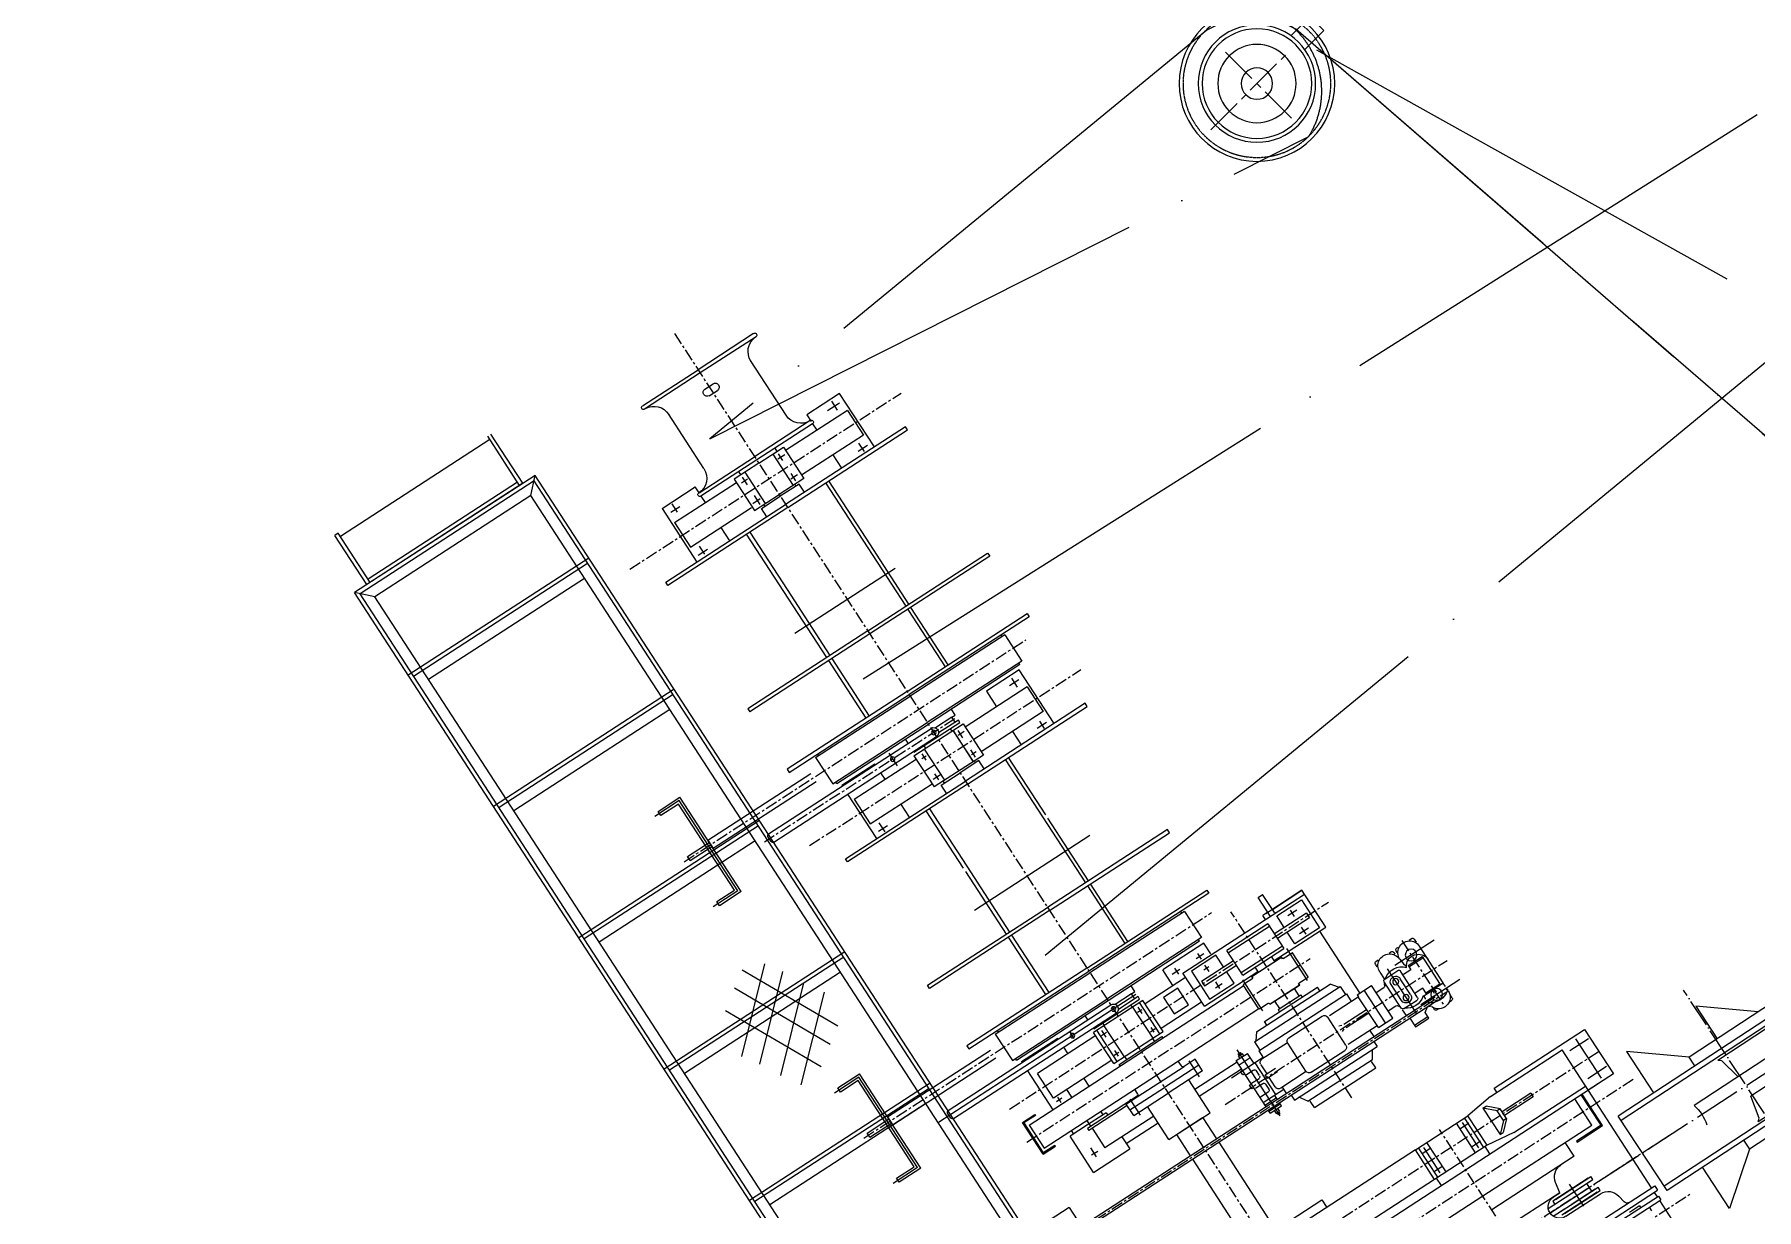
# Model space of a CAD drawing. Header units: millimetres. Extents: x -1838618 to -1600818, y -1770412 to -1553248.
# Drawn here: x -1626351 to -1617556, y -1715545 to -1709541 of the extents above; entities that cross this region are included whole.
import ezdxf

# ---------------------------------------------------------------- set-up
doc = ezdxf.new("R2010")
doc.units = ezdxf.units.MM
doc.header["$LTSCALE"] = 100
for name, pattern in [('ACAD_ISO02W100', [15, 12, -3]), ('ACAD_ISO04W100', [30, 24, -3, 0, -3]), ('CENTER', [2, 1.25, -0.25, 0.25, -0.25]), ('CENTER2', [28.575, 19.05, -3.175, 3.175, -3.175]), ('DASHED2', [0.375, 0.25, -0.125]), ('HIDDEN', [9.525, 6.35, -3.175])]:
    doc.linetypes.add(name, pattern=pattern)
doc.layers.add('HULL', color=7, linetype='Continuous')
doc.layers.add('MOORING', color=7, linetype='Continuous')

# ---------------------------------------------------------------- blocks, each defined once
blk = doc.blocks.new('F1')
at = {"layer": 'HULL', "color": 4, "linetype": 'CENTER2', "ltscale": 0.1}
for p, q in [((0, -249.9), (0, 249.9)), ((334.1, 0.1), (-232.2, 0.1))]:
    blk.add_line(p, q, dxfattribs=at)
at = {"layer": 'HULL', "color": 7}
for p, q in [((-295.8, 50.1), (-433.7, 50.1)), ((-433.7, -49.9), (-433.7, 50.1)), ((-295.8, -49.9), (-433.7, -49.9))]:
    blk.add_line(p, q, dxfattribs=at)
for centre, radius in [((0, 0.1), 397.5), ((0, 0.1), 300), ((-0.3, 0.1), 280), ((-0.3, 0.1), 200), ((0, 0.1), 80)]:
    blk.add_circle(centre, radius, dxfattribs=at)
at = {"layer": 'HULL', "color": 7, "linetype": 'DASHED2', "ltscale": 0.02}
blk.add_circle((0, 0.1), 377.5, dxfattribs=at)
blk = doc.blocks.new('hawse pipe')
at = {"layer": 'MOORING', "color": 21, "linetype": 'ACAD_ISO04W100', "ltscale": 0.1}
blk.add_line((-3208.3, -2840.9), (3129.2, -6957.3), dxfattribs=at)
at = {"layer": 'MOORING', "color": 21}
for p, q in [((-1786.8, -3191.4), (-1925, -3402.2)), ((-1684.9, -3495), (-1786.8, -3191.4)), ((-1103.3, -3973.1), (-2120.4, -3306.3)), ((-1059.5, -3969.6), (-2105.6, -3283.7)), ((-1433.1, -3423.4), (-1541.6, -3588.9)), ((-1331.2, -3726.9), (-1433.1, -3423.4)), ((-1714.5, -3540.1), (-1684.9, -3495)), ((-971.8, -3962.5), (-1684.9, -3495)), ((-1308.7, -4349.7), (-2354.8, -3663.8)), ((-1322.9, -4308.1), (-2340, -3641.3)), ((-1634.5, -3654), (-1677.7, -3765.2)), ((-1640.5, -3635.3), (-1261.4, -3883.8)), ((-1640.5, -3635.3), (-1634.5, -3654)), ((-1502.5, -4023.4), (-1967.7, -3718.4)), ((-1212.5, -4070.2), (-1677.7, -3765.2)), ((-996.5, -3709.6), (-1105.1, -3875.1)), ((-2312.3, -3993), (-2174.2, -3782.3)), ((-1827.4, -3948.2), (-1742.6, -3864.3)), ((-1963.7, -3920.2), (-1993.3, -3965.4)), ((-1846.9, -3950.2), (-1827.4, -3948.2)), ((-1846.9, -3950.2), (-1467.9, -4198.7)), ((-1122.8, -3974.7), (-1261.4, -3883.8)), ((-224.5, -3945.3), (631.5, -4505)), ((-201.2, -3906.8), (657.5, -4468.2)), ((-1993.3, -3965.4), (-2312.3, -3993)), ((-1280.2, -4432.9), (-1993.3, -3965.4)), ((-1277.4, -4169.3), (-1516.8, -4012.3)), ((-946.1, -3960.4), (-1258.8, -3985.7)), ((-1014.4, -4187.3), (-1250.2, -4032.7)), ((-960.8, -4084.3), (-899.6, -3990.9)), ((-899.6, -3990.9), (-946.1, -3960.4)), ((-661, -4166.3), (-908.3, -4004.2)), ((-714.4, -4020.7), (-855, -4235.1)), ((-546.1, -4130.2), (-471.6, -4013.1)), ((-322.1, -4108.2), (-471.6, -4013.1)), ((-1958.6, -4224.9), (-1850, -4059.3)), ((-1621.1, -4098.2), (-1467.9, -4198.7)), ((-1204.7, -4062.5), (-1212.5, -4070.2)), ((-644.4, -4058.9), (-1053.9, -4683.4)), ((-784.2, -4200.1), (-960.8, -4084.3)), ((-705.4, -4234), (-952.7, -4071.9)), ((-690.6, -4211.5), (-937.9, -4049.3)), ((-546.1, -4130.2), (-441.2, -4199.5)), ((-307.1, -4085.1), (-344.7, -4142.8)), ((274.6, -4466.2), (-307.1, -4085.1)), ((-1639.6, -4197.3), (-1958.6, -4224.9)), ((-1271.9, -4457.3), (-1373.4, -4160.5)), ((-1091.1, -4304.2), (-1326.9, -4149.6)), ((-1281.4, -4179.5), (-1277.4, -4169.3)), ((-766, -4194.3), (-985.6, -4529.2)), ((-877.8, -4183.2), (-959.1, -4307.2)), ((-804.7, -4231.2), (-877.8, -4183.2)), ((-784.2, -4200.1), (-804.7, -4231.2)), ((-661, -4166.3), (-705.4, -4234)), ((-344.7, -4142.8), (237.5, -4523.2)), ((-1040.4, -4431.1), (-959.1, -4307.2)), ((-720.1, -4224.4), (-939.7, -4559.4)), ((-1164.2, -4394.5), (-1225.4, -4487.8)), ((-987.6, -4510.2), (-1164.2, -4394.5)), ((-1225.4, -4487.8), (-1271.9, -4457.3)), ((-969.4, -4636.7), (-1216.7, -4474.6)), ((-939.8, -4591.5), (-1187.1, -4429.4)), ((-925, -4569), (-1172.3, -4406.8)), ((-983.7, -4431.4), (-1111.8, -4626.9)), ((-967.2, -4479.1), (-1040.4, -4431.1)), ((-987.6, -4510.2), (-967.2, -4479.1)), ((-462.5, -4401), (-528.7, -4481.8)), ((237.5, -4523.2), (274.6, -4466.2)), ((-969.4, -4636.7), (-925, -4569)), ((398.7, -4583.3), (257.9, -4491.9)), ((643.5, -4562.1), (286.1, -5112.3)), ((-667.9, -4717), (-620.9, -4623.7)), ((398.7, -4583.3), (-158.9, -5425.3)), ((681.3, -4586.6), (323.9, -5136.8)), ((-949.3, -4750.5), (-1026.1, -4866.1)), ((-949.3, -4750.5), (-843.4, -4818.2)), ((-878.6, -4964.1), (-1026.1, -4866.1)), ((-893.5, -4987.2), (-856.1, -4929.5)), ((-309.1, -5364.2), (-893.5, -4987.2)), ((-856.1, -4929.5), (-272, -5307.1)), ((-1013.4, -5157.2), (-151.3, -5713.5)), ((-987.6, -5120.2), (-128.3, -5674.8)), ((-71.3, -5662.5), (286.1, -5112.3)), ((-33.5, -5687.1), (323.9, -5136.8)), ((-272, -5307.1), (-309.1, -5364.2)), ((-158.9, -5425.3), (-292.4, -5338.5))]:
    blk.add_line(p, q, dxfattribs=at)
at = {"layer": 'MOORING', "color": 21, "linetype": 'Continuous', "ltscale": 37.9909}
blk.add_line((-2105.6, -3283.7), (-2354.8, -3663.8), dxfattribs=at)
at = {"layer": 'MOORING', "color": 21, "linetype": 'ACAD_ISO04W100', "ltscale": 0.06}
for p, q in [((-1410.7, -3376.2), (-2021.3, -4307.4)), ((-265.5, -3891.7), (697.1, -4521)), ((-1522.1, -4511.1), (-1413.5, -4345.6)), ((694.8, -4524.4), (305, -5124.6)), ((-1053.3, -5104.6), (-87, -5728.2)), ((-84.8, -5724.7), (305, -5124.6))]:
    blk.add_line(p, q, dxfattribs=at)
at = {"layer": 'MOORING', "color": 21, "ltscale": 0.1}
blk.add_line((-1329.3, -4289.6), (-1467.9, -4198.7), dxfattribs=at)
at = {"layer": 'MOORING', "color": 21, "linetype": 'HIDDEN'}
for p, q in [((-218.6, -4382), (1706, -5632.1)), ((-600, -4939.2), (1303.2, -6175.4))]:
    blk.add_line(p, q, dxfattribs=at)
at = {"layer": 'MOORING', "color": 21, "linetype": 'ACAD_ISO04W100'}
blk.add_line((-170.8, -4413.1), (-538.5, -4979.1), dxfattribs=at)
at = {"layer": 'MOORING', "color": 21}
for centre, radius, start, end in [((-2112.1, -3553), 219.6, 311.10983, 342.39017), ((-265.5, -3891.7), 67.5, 148.28691, 325.24492), ((-267.7, -3895.2), 67.5, 328.52521, 145.48321), ((-1383.3, -4032.6), 133, 359.98838, 20.65471), ((-1068.1, -4235.7), 219.6, 131.10983, 162.39017), ((-1380, -4027.6), 133, 272.84529, 293.51162), ((-1052.8, -4245.7), 69.9, 236.75, 56.75), ((-556.7, -4289.2), 146.2, 310.14086, 37.83315), ((-543.1, -4561), 80.5, 319.15387, 79.69035), ((697.1, -4521), 67.5, 148.28691, 325.24492), ((694.8, -4524.4), 67.5, 328.52521, 145.48321), ((-554.4, -4578.4), 80.5, 214.25934, 334.79582), ((-808.3, -4676.2), 146.2, 256.11653, 343.80882), ((-1051, -5101.1), 67.5, 148.50693, 325.46494), ((-1053.3, -5104.6), 67.5, 328.74523, 145.70323), ((-83.3, -5722.4), 67.5, 148.50693, 325.46494), ((-85.6, -5725.9), 67.5, 328.74523, 145.70323)]:
    blk.add_arc(centre, radius, start, end, dxfattribs=at)
at = {"layer": 'MOORING', "color": 21, "linetype": 'Continuous', "ltscale": 37.9909}
blk.add_ellipse((-355.4, -4696.1), major_axis=(449.6, -288.7), ratio=0.636348, dxfattribs=at)
at = {"layer": 'MOORING', "color": 21, "linetype": 'ACAD_ISO02W100'}
blk.add_ellipse((1557.2, -5937.2), major_axis=(-381.8, 248), ratio=0.741402, dxfattribs=at)
blk = doc.blocks.new('winch1')
at = {"layer": 'MOORING', "color": 201, "linetype": 'CENTER', "ltscale": 0.5}
for p, q in [((0, 1268.1), (0, -967.1)), ((340, 1268.1), (340, -967.1)), ((-309.1, -1595), (-309.1, 1205)), ((555, 1200), (555, -1367.5)), ((1368.3, -549), (1368.3, 803.8)), ((1234.8, -1725.1), (1234.8, 714.9)), ((1579.2, 663.8), (1174.8, 663.8)), ((1948.3, -1485.1), (1948.3, 456.4)), ((-663.6, 300), (665.2, 300)), ((1758, -1503.1), (1758, 221.7)), ((1044.8, 12.3), (2177.7, 12.3)), ((3633.3, -1608.1), (3633.3, 43.7)), ((5318.3, -1608.1), (5318.3, 43.7)), ((2229, -2190.8), (2229, -72.7)), ((3914, -2190.8), (3914, -110.1)), ((3773.3, -632.8), (3773.3, -1791.6)), ((6203.8, -761.3), (-722.4, -761.3))]:
    blk.add_line(p, q, dxfattribs=at)
at = {"layer": 'MOORING', "color": 201}
for p, q in [((690, 1200), (420, 1200)), ((420, 1200), (420, 1046)), ((470, 1190.1), (470, 1076.6)), ((640, 1190.1), (640, 1076.6)), ((690, 650), (690, 1200)), ((-175, 1065), (-202.5, 1065)), ((-202.5, -486.3), (-202.5, 1065)), ((-175, -465), (-175, 1065)), ((420, 300), (420, 1108)), ((674.4, 1135), (435.6, 1135)), ((-366.1, 1046), (-252.1, 1046)), ((-252.1, 981.9), (-274.1, 981.9)), ((-230.1, 1052), (-252.1, 1052)), ((-252.1, 561.9), (-252.1, 1052)), ((-230.1, 841.9), (-230.1, 1052)), ((-230.1, 1046), (-202.5, 1046)), ((-175, 1046), (665, 1046)), ((228, 1009.6), (420, 1009.6)), ((228, 853.6), (228, 1009.6)), ((234, 1003.6), (420, 1003.6)), ((234, 1003.6), (234, 853.6)), ((445, 610), (445, 1046)), ((665, 610), (665, 1046)), ((-219.6, 944.4), (-230.1, 944.4)), ((-219.6, 944.4), (-219.6, 881.9)), ((-158.5, 889.6), (-119.3, 882.7)), ((260, 965.3), (420, 965.3)), ((260, 300), (260, 965.3)), ((-59, 600), (-59, 810.8)), ((-42.5, 818.1), (-23.5, 818.1)), ((-42.5, 818.1), (-23.5, 818.1)), ((-42.5, 602.1), (-42.5, 818.1)), ((-42.5, 602.1), (-42.5, 818.1)), ((-42.5, 800.5), (-42.5, 584.9)), ((-23.5, 649.6), (-23.5, 818.1)), ((-23.5, 800.5), (-23.5, 653.9)), ((23.5, 818.1), (42.5, 818.1)), ((23.5, 818.1), (42.5, 818.1)), ((23.5, 649.6), (23.5, 818.1)), ((23.5, 800.5), (23.5, 653.9)), ((42.5, 602.1), (42.5, 818.1)), ((42.5, 800.5), (42.5, 584.9)), ((175, 802.8), (260, 802.8)), ((175, 802.8), (175, 300)), ((234, 853.6), (228, 853.6)), ((1251.7, 803.8), (1251.7, 567.2)), ((1491.7, 803.8), (1491.7, 565.2)), ((-23.5, 780), (23.5, 780)), ((566, 791.6), (544, 791.6)), ((544, 791.6), (544, 617.9)), ((566, 791.6), (566, 617.9)), ((1184.6, 698.9), (1184.6, 710.7)), ((1194.6, 720.7), (1212.6, 720.7)), ((1251.7, 720.4), (1237.3, 720.4)), ((1237.7, 723.8), (1251.7, 723.8)), ((1261.7, 723), (1282, 723)), ((1282, 723), (1282, 669.8)), ((1282, 706.4), (1288.6, 706.4)), ((1282.9, 723.8), (1505.9, 723.8)), ((1288.6, 621.3), (1288.6, 706.4)), ((1454.9, 706.4), (1291.2, 706.4)), ((1446.6, 621.3), (1446.6, 706.4)), ((1454.9, 621.3), (1454.9, 706.4)), ((1551.3, 720.7), (1532.3, 720.7)), ((1561.3, 696.8), (1561.3, 710.7)), ((69.3, 703.5), (-65.1, 703.5)), ((-23.5, 545.9), (-23.5, 649.6)), ((23.6, 545.9), (23.5, 649.6)), ((59, 639.5), (114.7, 649.3)), ((59, 639.5), (114.7, 649.3)), ((59, 600), (59, 639.5)), ((59, 639.5), (59, 300)), ((525, 617.9), (475, 565)), ((525, 617.9), (525, 599.5)), ((526, 617.9), (585, 617.9)), ((585, 617.9), (635, 565)), ((585, 617.9), (585, 599.5)), ((665, 650), (690, 650)), ((1184.6, 621), (1184.6, 629.5)), ((1224.8, 650.6), (1225.4, 650.6)), ((1224.8, -1610.6), (1224.8, 650.5)), ((1244.8, -1610.8), (1244.8, 650.5)), ((1261.7, 669.8), (1288.6, 669.8)), ((1261.7, 657.8), (1288.6, 657.8)), ((1282, 604.7), (1282, 657.8)), ((1282, 621.3), (1317.1, 621.3)), ((1317.1, 621.3), (1317.1, 574.5)), ((1429.9, 621.3), (1429.9, 576.6)), ((1454.9, 621.3), (1429.9, 621.3)), ((1561.3, 621), (1561.3, 631.6)), ((-23.5, 613.4), (-23.5, 584.9)), ((23.5, 613.4), (23.5, 584.9)), ((42.5, 584.9), (23.5, 584.9)), ((445, 610), (465, 460)), ((525, 599.5), (475, 545)), ((475, 545), (475, 565)), ((635, 545), (475, 545)), ((525, 599.5), (585, 599.5)), ((585, 599.5), (635, 545)), ((635, 545), (635, 565)), ((665, 610), (645, 460)), ((1171.7, 564.9), (1206.6, 564.9)), ((1171.7, 482.7), (1171.7, 564.9)), ((1181.7, 482.7), (1181.7, 564.9)), ((1201.2, 610.9), (1194.6, 610.9)), ((1206.6, 564.9), (1224.8, 590.1)), ((1215.6, 608.1), (1223.4, 588.1)), ((1251.7, 607.2), (1237.3, 607.2)), ((1261.7, 604.7), (1282, 604.7)), ((1282, 604.7), (1281.5, 599.1)), ((1281.7, 483.9), (1281.7, 563.8)), ((1291.7, 573.8), (1451.7, 573.8)), ((1323.3, 551.8), (1420.2, 551.8)), ((1475.4, 606.8), (1459.9, 611.9)), ((1461.7, 483.9), (1461.7, 563.8)), ((1505.9, 603.8), (1475.4, 606.8)), ((1551.3, 596.6), (1539.5, 596.6)), ((1541.7, 610.9), (1551.3, 610.9)), ((1561.3, 574.5), (1561.3, 586.4)), ((420, 447.5), (465, 447.5)), ((465, 460), (645, 460)), ((465, 460), (465, 140)), ((465, 440), (645, 440)), ((500, 443), (500, 392)), ((610, 443), (610, 392)), ((645, 140), (645, 460)), ((1224.8, 482.7), (1171.7, 482.7)), ((1499.2, 523.8), (1229.1, 523.8)), ((1246.3, 473.8), (1244.8, 474.9)), ((1281.7, 473.8), (1246.3, 473.8)), ((1291.7, 473.8), (1451.7, 473.8)), ((1315.7, 409.5), (1315.7, 456.6)), ((1323.3, 495.9), (1420.2, 495.9)), ((1427.7, 409.5), (1427.7, 456.6)), ((1505.9, 482.4), (1464, 482.4)), ((1535.4, 485.6), (1552.3, 485.6)), ((1562.3, 495.6), (1562.3, 509.4)), ((465, 390), (645, 390)), ((477.8, 417.5), (630.9, 417.5)), ((1243.3, 376), (1244.8, 376)), ((1271.7, 321.6), (1271.7, 409.5)), ((1271.7, 409.5), (1471.7, 409.5)), ((1271.7, 365.6), (1471.7, 365.6)), ((1471.7, 321.6), (1471.7, 409.5)), ((1848.3, 376), (2073.3, 376)), ((1848.3, 62.3), (1848.3, 376)), ((2048.3, -364), (2048.3, 376)), ((2073.3, 196.7), (2073.3, 376)), ((2073.3, 376), (2073.3, 156)), ((260, -508), (260, 300)), ((420, -508), (420, 300)), ((1244.8, 272.2), (1241.7, 272.2)), ((1244.8, 278.4), (1283.7, 278.4)), ((1271.7, 321.6), (1284.2, 321.6)), ((1283.7, 321.4), (1459.7, 321.4)), ((1283.7, 146.4), (1283.7, 321.4)), ((1361.3, 267), (1361.3, 321.4)), ((1361.3, 268), (1361.7, 268)), ((1361.7, 183.8), (1361.7, 321.4)), ((1381.7, 183.8), (1381.7, 321.4)), ((1471.7, 321.6), (1459.3, 321.6)), ((1459.7, 146.4), (1459.7, 321.4)), ((1505.1, 278.4), (1459.7, 278.4)), ((1471.7, 338.7), (1848.3, 338.7)), ((1505.1, -254.8), (1505.1, 278.4)), ((1555.1, 272.2), (1505.1, 272.2)), ((1555.1, -248.8), (1555.1, 272.2)), ((2033.3, 347.3), (1863.3, 347.3)), ((1863.3, 347.3), (1863.3, 197.3)), ((1873.3, 272.3), (1916.4, 272.3)), ((1893.3, 245.9), (1893.3, 299.6)), ((1962.3, 332.3), (1934.3, 332.3)), ((1934.3, 332.3), (1934.3, 137.3)), ((1962.3, 332.3), (1962.3, 137.3)), ((1980.7, 272.3), (2019.5, 272.3)), ((2003.3, 245.9), (2003.3, 299.6)), ((2033.3, 197.3), (2033.3, 347.3)), ((465, 210), (645, 210)), ((477.8, 182.5), (630.9, 182.5)), ((500, 157), (500, 208)), ((610, 157), (610, 208)), ((1106.3, 198.2), (1146.2, 198.2)), ((1106.3, -174.8), (1106.3, 198.2)), ((1151.7, 208.5), (1194.2, 235.7)), ((1151.7, -184.9), (1151.7, 208.5)), ((1224.8, 263.4), (1194.2, 263.4)), ((1194.2, -240.1), (1194.2, 263.4)), ((1362.3, 184.7), (1361.7, 184.7)), ((1555.1, 263.4), (1592.6, 235.7)), ((1592.6, -212.3), (1592.6, 235.7)), ((1863.3, 197.3), (1934.3, 197.3)), ((1962.3, 197.3), (2033.3, 197.3)), ((2053.3, 196.7), (2048.3, 197.3)), ((2053.3, 196.7), (2164.3, 196.7)), ((2164.3, 168.7), (2164.3, 196.7)), ((420, 152.5), (465, 152.5)), ((465, 160), (645, 160)), ((465, 140), (645, 140)), ((465, 140), (465, -606.3)), ((645, 140), (645, -606.3)), ((1266.7, -90.1), (1266.7, 113.4)), ((1286.7, 133.4), (1456.7, 133.4)), ((1361.7, 170.8), (1355.6, 156.1)), ((1381.7, 170.8), (1387.7, 156.1)), ((1476.7, -90.1), (1476.7, 113.4)), ((1592.6, 173.4), (1614.2, 173.4)), ((1614.2, -150.1), (1614.2, 173.4)), ((1670.8, 150.3), (1865.8, 150.3)), ((1673.8, 102.3), (1672.8, 101.3)), ((1672.8, 101.3), (1672.8, -76.7)), ((1673, 102.3), (1683, 102.3)), ((1673, -77.7), (1673, 102.3)), ((1677.8, 102.3), (1673.8, 102.3)), ((1682.8, 160.4), (1684.8, 162.3)), ((1682.8, 107.3), (1682.8, 160.4)), ((1684.8, 162.3), (1830.8, 162.3)), ((1830.8, 162.3), (1832.8, 160.4)), ((1832.8, 107.3), (1832.8, 160.4)), ((1832.8, 102.3), (1842.8, 102.3)), ((1837.8, 102.3), (1839.8, 102.3)), ((1837.8, 102.3), (1842.8, 102.3)), ((1842.8, -77.7), (1842.8, 102.3)), ((1842.8, -72.7), (1842.8, 99.3)), ((1873.3, -112.7), (1873.3, 137.3)), ((2024.3, 137.3), (1873.3, 137.3)), ((1888.3, 137.3), (1888.3, -112.7)), ((2008.3, 137.3), (2008.3, -112.7)), ((2024.3, 137.3), (2024.3, -112.7)), ((2048.3, 168.7), (2164.3, 168.7)), ((2048.3, 138.7), (2073.3, 138.7)), ((2073.3, 168.7), (2073.3, 138.7)), ((1614.2, 81.2), (1628.3, 81.2)), ((1628.3, -57.7), (1628.3, 81.2)), ((1628.3, 71.8), (1673, 71.8)), ((1842.8, 62.3), (1873.3, 62.3)), ((1628.3, -57.7), (1614.2, -57.7)), ((1628.3, -47.2), (1673, -47.2)), ((1654.5, -47.2), (1672.8, -47.2)), ((1662.8, -47.2), (1673, -46.7)), ((1672.8, -76.7), (1673.8, -77.7)), ((1673.8, -77.7), (1677.8, -77.7)), ((1682.8, -135.7), (1682.8, -82.7)), ((1832.9, -135.7), (1832.8, -78.7)), ((1832.8, -90.7), (1832.8, -82.7)), ((1833, -77.7), (1842.8, -77.7)), ((1839.8, -77.7), (1837.8, -77.7)), ((1837.8, -77.7), (1842.8, -77.7)), ((1842.8, -37.7), (1873.3, -37.7)), ((1842.8, -72.7), (1842.8, -74.7)), ((1847.7, -364), (1847.7, -37.7)), ((2338, -31.3), (2319, -31.3)), ((2319, -31.3), (2319, -761.3)), ((2338, -761.3), (2338, -31.3)), ((2688, -31.3), (2707, -31.3)), ((2688, -761.3), (2688, -31.3)), ((2707, -31.3), (2707, -761.3)), ((3458, -31.3), (3477, -31.3)), ((3458, -761.3), (3458, -31.3)), ((3477, -31.3), (3477, -761.3)), ((4023, -31.3), (4004, -31.3)), ((4004, -31.3), (4004, -761.3)), ((4023, -761.3), (4023, -31.3)), ((4392, -31.3), (4373, -31.3)), ((4373, -31.3), (4373, -761.3)), ((4392, -761.3), (4392, -31.3)), ((5143, -31.3), (5162, -31.3)), ((5143, -761.3), (5143, -31.3)), ((5162, -31.3), (5162, -761.3)), ((1106.3, -174.8), (1146.2, -174.8)), ((1283.7, -110.1), (1283.7, -264.9)), ((1286.7, -110.1), (1456.7, -110.1)), ((1459.7, -110.1), (1459.7, -264.9)), ((1592.6, -150.1), (1614.2, -150.1)), ((1664.8, -125.7), (1853.9, -125.7)), ((1682.8, -135.7), (1684.8, -137.7)), ((1684.8, -137.7), (1830.9, -137.7)), ((1685.3, -761.3), (1685.3, -137.7)), ((1825.3, -137.7), (1825.3, -761.3)), ((1832.9, -135.7), (1830.9, -137.7)), ((1863.3, -322.7), (1863.3, -172.7)), ((1863.3, -172.7), (1934.3, -172.7)), ((1873.3, -112.7), (2024.3, -112.7)), ((1934.3, -307.7), (1934.3, -112.7)), ((1962.3, -307.7), (1962.3, -112.7)), ((1962.3, -172.7), (2033.3, -172.7)), ((2033.3, -172.7), (2033.3, -322.7)), ((1151.7, -184.9), (1194.2, -212.2)), ((1224.8, -240.1), (1194.2, -240.1)), ((1241.7, -254.8), (1283.7, -254.8)), ((1244.6, -212.4), (1244.8, -212.4)), ((1269.5, -255.9), (1269.5, -375.8)), ((1361.7, -233.2), (1361.7, -294.8)), ((1384.4, -294.8), (1384.4, -231.6)), ((1505.1, -254.8), (1459.7, -254.8)), ((1463.3, -254.8), (1463.3, -449)), ((1555.1, -248.8), (1505.1, -248.8)), ((1592.6, -212.3), (1555.1, -240.1)), ((1880, -247.7), (1919.7, -247.7)), ((1893.3, -224.9), (1893.3, -267)), ((1982.6, -247.7), (2021.8, -247.7)), ((2003.3, -236), (2003.3, -265.2)), ((2053.3, -191.3), (2118.3, -191.3)), ((2091.8, -246.3), (2057.7, -246.3)), ((2073.3, -220), (2073.3, -268.1)), ((2118.3, -191.3), (2118.3, -441.3)), ((2139, -203.5), (2149, -203.5)), ((2139, -203.5), (2139, -761.5)), ((2309, -185.5), (2149, -185.5)), ((2149, -185.5), (2149, -761.5)), ((2309, -185.5), (2309, -761.5)), ((2319, -203.5), (2309, -203.5)), ((3477, -221.3), (3803.3, -221.3)), ((3503.3, -306.8), (3503.3, -250.3)), ((3558.3, -234.8), (3558.3, -611.3)), ((3708.3, -234.8), (3558.3, -234.8)), ((3708.3, -234.8), (3708.3, -611.3)), ((3763.3, -305.6), (3763.3, -249.7)), ((3803.3, -221.3), (3803.3, -421.3)), ((3824, -203.3), (3834, -203.3)), ((3824, -203.3), (3824, -761.3)), ((3994, -185.3), (3834, -185.3)), ((3834, -185.3), (3834, -761.3)), ((3994, -185.3), (3994, -761.3)), ((4004, -203.3), (3994, -203.3)), ((5162, -221.3), (5488.3, -221.3)), ((5188.3, -302.7), (5188.3, -246.6)), ((5393.3, -234.8), (5243.3, -234.8)), ((5243.3, -234.8), (5243.3, -611.3)), ((5393.3, -234.8), (5393.3, -611.3)), ((5448.3, -321.1), (5448.3, -247.5)), ((5488.3, -221.3), (5488.3, -421.3)), ((1166.9, -345), (1568.3, -345)), ((1185.3, -340.1), (1175.6, -340.1)), ((1175.6, -340.1), (1175.6, -343.4)), ((1175.6, -349.8), (1175.6, -346.6)), ((1185.3, -349.8), (1175.6, -349.8)), ((1206.3, -335.3), (1186.9, -335.3)), ((1186.9, -354.8), (1186.9, -335.3)), ((1206.3, -310.9), (1224.8, -310.9)), ((1206.3, -379), (1206.3, -310.9)), ((1217.7, -375.8), (1217.7, -310.9)), ((1244.8, -310.9), (1269.5, -310.9)), ((1254.9, -377.4), (1254.9, -310.9)), ((1269.5, -304.3), (1463.3, -304.3)), ((1301.7, -329.1), (1301.7, -375.8)), ((1303.7, -285), (1361.7, -285)), ((1343.6, -319), (1311.8, -319)), ((1353.6, -374.2), (1353.6, -329.1)), ((1361.7, -294.8), (1384.4, -294.8)), ((1439.7, -285), (1384.4, -285)), ((1385.9, -375.8), (1385.9, -330.9)), ((1396, -320.7), (1426.3, -320.7)), ((1436.2, -330.9), (1436.2, -377.4)), ((1463.3, -310.9), (1525.2, -310.9)), ((1499.3, -377.4), (1499.3, -310.9)), ((1525.2, -379), (1525.2, -310.9)), ((1525.2, -333.6), (1538.2, -333.6)), ((1538.2, -333.6), (1538.2, -343.4)), ((1538.2, -338.5), (1549.5, -338.5)), ((1538.2, -356.3), (1538.2, -346.6)), ((1538.2, -351.5), (1549.5, -351.5)), ((1549.5, -351.5), (1549.5, -338.5)), ((2033.3, -322.7), (1863.3, -322.7)), ((1962.3, -307.7), (1934.3, -307.7)), ((3481.4, -276.3), (3526.4, -276.3)), ((3734.8, -276.3), (3788.7, -276.3)), ((5169.3, -276.3), (5221.6, -276.3)), ((5421.6, -276.3), (5477.3, -276.3)), ((690, -400), (645, -400)), ((690, -950), (690, -400)), ((1206.3, -354.8), (1186.9, -354.8)), ((1206.3, -379), (1224.8, -379)), ((1244.8, -379), (1525.2, -379)), ((1256.3, -378.4), (1256.3, -379)), ((1278.3, -390.1), (1278.3, -390.4)), ((1361.7, -379), (1361.7, -390.4)), ((1361.7, -390.4), (1382.8, -390.4)), ((1382.8, -390.4), (1382.8, -379)), ((1445.9, -379), (1445.9, -390.4)), ((1445.9, -390.4), (1467, -390.4)), ((1467, -390.4), (1467, -379)), ((1476.3, -636.3), (1476.3, -379)), ((1516.3, -379), (1516.3, -636.3)), ((1525.2, -356.3), (1538.2, -356.3)), ((1847.7, -364), (2048.3, -364)), ((1873.3, -611.3), (1873.3, -364)), ((1898.3, -514.3), (1898.3, -428.3)), ((1898.3, -428.3), (1998.3, -428.3)), ((1998.3, -428.3), (1998.3, -514.3)), ((2023.3, -611.3), (2023.3, -364)), ((2092.8, -386.3), (2056.8, -386.3)), ((2073.3, -366.5), (2073.3, -413.4)), ((2898.3, -1081.3), (2898.3, -379)), ((3558.3, -421.3), (3477, -421.3)), ((3803.3, -421.3), (3708.3, -421.3)), ((5243.3, -421.3), (5162, -421.3)), ((5433.1, -421.3), (5393.3, -421.3)), ((5433.3, -421.3), (5433.3, -761.3)), ((5488.3, -421.3), (5447.1, -421.3)), ((5453.3, -423), (5453.3, -761.3)), ((5963.1, -421.3), (5963.1, -761.3)), ((5983.1, -423), (5983.1, -761.3)), ((1998.3, -514.3), (1898.3, -514.3)), ((2023.3, -441.3), (2118.3, -441.3)), ((2338, -511.3), (2688, -511.3)), ((2707, -511.3), (3089, -511.3)), ((3108, -511.3), (3458, -511.3)), ((4023, -511.3), (4373, -511.3)), ((4392, -511.3), (4793.6, -511.3)), ((4583.3, -470.1), (4583.3, -1081.3)), ((4793.6, -511.3), (5143, -511.3)), ((5543.3, -511.3), (5876.5, -511.3)), ((1558.3, -581.3), (1655.3, -581.3)), ((1575.3, -551.3), (1645.3, -551.3)), ((1575.3, -551.3), (1575.3, -761.3)), ((1610.3, -551.3), (1610.3, -761.3)), ((1645.3, -551.3), (1645.3, -618.8)), ((1853.3, -761.3), (1853.3, -611.3)), ((1853.3, -611.3), (2043.3, -611.3)), ((2043.3, -611.3), (2043.3, -911.3)), ((2688, -530.3), (2338, -530.3)), ((3108, -530.3), (2707, -530.3)), ((3458, -530.3), (3108, -530.3)), ((3728.3, -611.3), (3538.3, -611.3)), ((3538.3, -611.3), (3538.3, -911.3)), ((3728.3, -911.3), (3728.3, -611.3)), ((4373, -530.3), (4023, -530.3)), ((4793.6, -530.3), (4392, -530.3)), ((5143, -530.3), (4793.6, -530.3)), ((5413.3, -611.3), (5223.3, -611.3)), ((5223.3, -611.3), (5223.3, -761.3)), ((5413.3, -761.3), (5413.3, -611.3)), ((5413.3, -666.3), (5413.3, -611.3)), ((1224.8, -681.3), (650, -681.3)), ((1374, -681.3), (1244.8, -681.3)), ((1375.3, -636.3), (1575.3, -636.3)), ((1375.3, -886.3), (1375.3, -636.3)), ((1375.3, -841.3), (1375.3, -681.3)), ((1645.3, -903.8), (1645.3, -618.8)), ((1655.3, -628.8), (1685.3, -629.5)), ((1835.3, -631.3), (1825.3, -631.3)), ((1835.3, -891.3), (1835.3, -631.3)), ((1853.3, -676.3), (1835.3, -676.3)), ((1853.3, -631.3), (2043.3, -631.3)), ((2043.3, -673.8), (1853.3, -673.8)), ((1874.9, -651.3), (1904.6, -651.3)), ((1888, -666.4), (1888, -637.1)), ((1988.8, -651.3), (2027.4, -651.3)), ((2008, -666.3), (2008, -641.2)), ((2058, -676.3), (2043.3, -676.3)), ((2058, -621.3), (2072.8, -621.3)), ((2058, -901.3), (2058, -621.3)), ((2072.8, -621.3), (2072.8, -741.5)), ((2072.8, -641.3), (2103.3, -641.3)), ((2088, -625.9), (2088, -1826.8)), ((2103.3, -621.3), (2139, -621.3)), ((2103.3, -641.3), (2103.3, -621.3)), ((2103.3, -641.3), (2103.3, -741.5)), ((3477, -646.3), (3527, -646.3)), ((3527, -646.3), (3527, -761.3)), ((3527, -666.3), (3538.3, -666.3)), ((3728.3, -673.8), (3538.3, -673.8)), ((3723.3, -673.8), (3543.3, -673.8)), ((3550.4, -651.3), (3595.9, -651.3)), ((3573.3, -661.2), (3573.3, -633.3)), ((3669.3, -651.3), (3713.1, -651.3)), ((3693.3, -665), (3693.3, -627.8)), ((3743, -681.3), (3728.3, -681.3)), ((3743, -621.3), (3757.8, -621.3)), ((3743, -901.3), (3743, -621.3)), ((3757.8, -621.3), (3757.8, -741.5)), ((3757.8, -641.3), (3788.3, -641.3)), ((3788.3, -621.3), (3824, -621.3)), ((3788.3, -641.3), (3788.3, -621.3)), ((3788.3, -641.3), (3788.3, -741.5)), ((5162, -646.3), (5212, -646.3)), ((5212, -646.3), (5212, -761.3)), ((5223.3, -666.3), (5212, -666.3)), ((5413.3, -676.3), (5223.3, -676.3)), ((5234.9, -651.3), (5279.7, -651.3)), ((5258.3, -667.6), (5258.3, -627.2)), ((5358, -651.3), (5399.1, -651.3)), ((5378.3, -667.6), (5378.3, -626.6)), ((5433.3, -651.1), (5413.3, -651.4)), ((1575.3, -971.3), (1575.3, -761.3)), ((1610.3, -971.3), (1610.3, -761.3)), ((1685.3, -1445.3), (1685.3, -761.3)), ((1825.3, -1445.3), (1825.3, -761.3)), ((1853.3, -911.3), (1853.3, -761.3)), ((2063, -1751.3), (2063, -761.3)), ((2113, -1751.3), (2113, -761.3)), ((2139, -1319.3), (2139, -761.3)), ((2149, -1337.3), (2149, -761.3)), ((2309, -1337.3), (2309, -761.3)), ((2319, -1491.3), (2319, -761.3)), ((2338, -761.3), (2338, -1491.3)), ((2688, -761.3), (2688, -1491.3)), ((2707, -1491.3), (2707, -761.3)), ((3458, -761.3), (3458, -1491.3)), ((3477, -1491.3), (3477, -761.3)), ((3527, -876.3), (3527, -761.3)), ((3748, -1751.3), (3748, -761.3)), ((3798, -1751.3), (3798, -761.3)), ((3824, -1319.3), (3824, -761.3)), ((3834, -1337.3), (3834, -761.3)), ((3994, -1337.3), (3994, -761.3)), ((4004, -1491.3), (4004, -761.3)), ((4023, -761.3), (4023, -1491.3)), ((4373, -761.3), (4373, -1491.3)), ((4392, -761.3), (4392, -1491.3)), ((5143, -761.3), (5143, -1491.3)), ((5162, -1491.3), (5162, -761.3)), ((5212, -876.3), (5212, -761.3)), ((5223.3, -911.3), (5223.3, -761.3)), ((5413.3, -761.3), (5413.3, -911.3)), ((5433.3, -761.3), (5433.3, -1101.3)), ((5453.3, -1099.6), (5453.3, -761.3)), ((5841.1, -786.2), (5841.1, -736.2)), ((5881.1, -786.2), (5881.1, -736.2)), ((5963.1, -761.3), (5963.1, -1101.3)), ((5983.1, -1099.6), (5983.1, -761.3)), ((1224.8, -841.3), (650, -841.3)), ((1375.3, -841.3), (1244.8, -841.3)), ((1853.3, -846.3), (1835.3, -846.3)), ((2043.3, -848.8), (1853.3, -848.8)), ((1871.3, -871.3), (1906.6, -871.3)), ((1888, -886.2), (1888, -857.9)), ((1987.1, -871.3), (2028.3, -871.3)), ((2008, -886.5), (2008, -856.5)), ((2058, -846.3), (2043.3, -846.3)), ((3477, -876.3), (3527, -876.3)), ((3527, -856.3), (3538.3, -856.3)), ((3728.3, -848.8), (3538.3, -848.8)), ((3556.8, -871.3), (3593.4, -871.3)), ((3573.3, -850.4), (3573.3, -894.5)), ((3674.7, -871.3), (3713.3, -871.3)), ((3693.3, -859.5), (3693.3, -886.4)), ((3743, -841.3), (3728.3, -841.3)), ((5162, -876.3), (5212, -876.3)), ((5223.3, -856.3), (5212, -856.3)), ((5413.3, -846.3), (5223.3, -846.3)), ((5287.9, -871.3), (5234.2, -871.3)), ((5258.3, -899.1), (5258.3, -853.4)), ((5399.9, -871.3), (5353.3, -871.3)), ((5378.3, -890.1), (5378.3, -853.2)), ((5433.3, -871.6), (5413.3, -871.2)), ((1375.3, -886.3), (1575.3, -886.3)), ((1476.3, -1081.3), (1476.3, -886.3)), ((1516.3, -886.3), (1516.3, -1184.6)), ((1558.3, -941.3), (1655.3, -941.3)), ((1645.3, -971.3), (1645.3, -903.8)), ((1648.3, -896.6), (1648.3, -1204.6)), ((1655.3, -893.8), (1685.3, -893.2)), ((1825.3, -891.3), (1835.3, -891.3)), ((1853.3, -891.3), (2043.3, -891.3)), ((1853.3, -911.3), (2043.3, -911.3)), ((1873.3, -911.3), (1873.3, -1266.8)), ((2023.3, -911.3), (2023.3, -1266.8)), ((2058, -901.3), (2063, -901.3)), ((2113, -901.3), (2139, -901.3)), ((3728.3, -911.3), (3538.3, -911.3)), ((3558.3, -1287.8), (3558.3, -911.3)), ((3708.3, -1287.8), (3708.3, -911.3)), ((3743, -901.3), (3748, -901.3)), ((3798, -901.3), (3824, -901.3)), ((5413.3, -911.3), (5223.3, -911.3)), ((5243.3, -1287.8), (5243.3, -916)), ((5393.3, -1287.8), (5393.3, -911.3)), ((1575.3, -971.3), (1645.3, -971.3)), ((1636.3, -971.3), (1636.3, -1204.6)), ((2070.3, -1011.3), (2110.5, -1011.3)), ((2688, -992.3), (2338, -992.3)), ((2338, -1011.3), (2688, -1011.3)), ((3108, -992.3), (2707, -992.3)), ((2707, -1011.3), (3089, -1011.3)), ((3458, -992.3), (3108, -992.3)), ((3108, -1011.3), (3458, -1011.3)), ((3708.7, -1007.1), (3708.6, -1004.6)), ((3808.4, -1011.3), (3732.3, -1011.3)), ((4373, -992.3), (4023, -992.3)), ((4023, -1011.3), (4373, -1011.3)), ((4793.6, -992.3), (4392, -992.3)), ((4392, -1011.3), (4793.6, -1011.3)), ((5143, -992.3), (4793.6, -992.3)), ((4793.6, -1011.3), (5143, -1011.3)), ((5543.3, -1011.3), (5876.5, -1011.3)), ((1516.3, -1081.3), (1443.3, -1081.3)), ((1443.3, -1301.3), (1443.3, -1081.3)), ((1663.3, -1081.3), (1648.3, -1081.3)), ((1663.3, -1081.3), (1663.3, -1099.6)), ((1663.3, -1099.6), (1685.3, -1099.6)), ((1663.3, -1099.6), (1663.3, -1194.6)), ((1873.3, -1081.3), (1825.3, -1081.3)), ((2063, -1081.3), (2023.3, -1081.3)), ((2118.3, -1081.3), (2113, -1081.3)), ((2118.3, -1301.3), (2118.3, -1081.3)), ((3477, -1101.3), (3558.3, -1101.3)), ((3748, -1101.3), (3708.3, -1101.3)), ((3803.3, -1101.3), (3798, -1101.3)), ((3803.3, -1301.3), (3803.3, -1101.3)), ((5162, -1101.3), (5243.3, -1101.3)), ((5393.3, -1099.6), (5433.1, -1099.6)), ((5453.3, -1099.6), (5488.3, -1099.6)), ((5488.3, -1301.3), (5488.3, -1099.6)), ((1636.3, -1184.6), (1516.3, -1184.6)), ((1523.3, -1261.1), (1523.3, -1224)), ((1648.3, -1204.6), (1636.3, -1204.6)), ((1648.3, -1184.6), (1685.3, -1184.6)), ((1663.3, -1194.6), (1663.3, -1301.3)), ((1825.3, -1184.6), (1873.3, -1184.6)), ((1850.6, -1263.3), (1850.6, -1229.2)), ((3503.3, -1273.1), (3503.3, -1218.4)), ((5188.3, -1277.3), (5188.3, -1220.6)), ((5448.3, -1275.4), (5448.3, -1219.6)), ((1443.3, -1301.3), (1663.3, -1301.3)), ((1557.6, -1246.3), (1502.6, -1246.3)), ((1685.3, -1281.3), (1663.3, -1281.3)), ((2063, -1301.3), (1825.3, -1301.3)), ((1865.9, -1246.3), (1833.9, -1246.3)), ((1873.3, -1266.8), (2023.3, -1266.8)), ((2118.3, -1301.3), (2113, -1301.3)), ((3477, -1301.3), (3748, -1301.3)), ((3483.2, -1246.3), (3538, -1246.3)), ((3708.3, -1287.8), (3558.3, -1287.8)), ((3803.3, -1301.3), (3798, -1301.3)), ((3803.3, -1301.3), (3798, -1301.3)), ((3798, -1301.3), (3803.3, -1301.3)), ((5488.3, -1301.3), (5162, -1301.3)), ((5173.3, -1246.3), (5223.5, -1246.3)), ((5393.3, -1287.8), (5243.3, -1287.8)), ((5429.2, -1246.3), (5480, -1246.3)), ((1662, -1466.9), (1662, -1391.9)), ((1662, -1391.9), (1667, -1391.9)), ((1667, -1391.9), (1667, -1461.9)), ((1849, -1391.9), (1849, -1461.9)), ((1854, -1391.9), (1849, -1391.9)), ((1854, -1466.9), (1854, -1391.9)), ((2139, -1319.3), (2149, -1319.3)), ((2309, -1337.3), (2149, -1337.3)), ((2204, -1402.1), (2204, -2028.8)), ((2254, -2028.8), (2254, -1402.1)), ((2319, -1319.3), (2309, -1319.3)), ((3824, -1319.3), (3834, -1319.3)), ((3994, -1337.3), (3834, -1337.3)), ((3889, -1402.1), (3889, -2028.8)), ((3939, -2028.8), (3939, -1402.1)), ((4004, -1319.3), (3994, -1319.3)), ((1662, -1466.9), (1854, -1466.9)), ((1849, -1461.9), (1667, -1461.9)), ((1825.3, -1445.3), (1685.3, -1445.3)), ((2338, -1491.3), (2319, -1491.3)), ((2688, -1491.3), (2707, -1491.3)), ((3458, -1491.3), (3477, -1491.3)), ((4023, -1491.3), (4004, -1491.3)), ((4392, -1491.3), (4373, -1491.3)), ((5143, -1491.3), (5162, -1491.3)), ((1359.8, -1503.1), (1244.8, -1503.1)), ((1359.8, -1503.1), (1359.8, -1753.1)), ((2073, -1761.3), (2103, -1761.3)), ((3758, -1761.3), (3788, -1761.3)), ((1941.5, -2028.8), (2516.5, -2028.8)), ((1941.5, -2028.8), (1941.5, -2161.3)), ((1954, -2041.3), (2504, -2041.3)), ((1954, -2041.3), (1954, -2190.8)), ((1966.5, -2161.3), (1966.5, -2053.8)), ((1966.5, -2053.8), (2491.5, -2053.8)), ((2254, -2028.8), (2204, -2028.8)), ((2216.5, -2161.3), (2216.5, -2028.8)), ((2241.5, -2161.3), (2241.5, -2028.8)), ((2491.5, -2053.8), (2491.5, -2161.3)), ((2504, -2041.3), (2504, -2190.8)), ((2516.5, -2161.3), (2516.5, -2028.8)), ((3626.5, -2028.8), (3626.5, -2161.3)), ((3626.5, -2028.8), (4201.5, -2028.8)), ((3639, -2041.3), (3639, -2190.8)), ((3639, -2041.3), (4189, -2041.3)), ((3651.5, -2161.3), (3651.5, -2053.8)), ((3651.5, -2053.8), (4176.5, -2053.8)), ((3939, -2028.8), (3889, -2028.8)), ((3901.5, -2161.3), (3901.5, -2028.8)), ((3926.5, -2161.3), (3926.5, -2028.8)), ((4176.5, -2053.8), (4176.5, -2161.3)), ((4189, -2041.3), (4189, -2190.8)), ((4201.5, -2161.3), (4201.5, -2028.8)), ((1941.5, -2161.3), (1966.5, -2161.3)), ((2216.5, -2161.3), (2241.5, -2161.3)), ((2491.5, -2161.3), (2516.5, -2161.3)), ((3626.5, -2161.3), (3651.5, -2161.3)), ((3901.5, -2161.3), (3926.5, -2161.3)), ((4176.5, -2161.3), (4201.5, -2161.3))]:
    blk.add_line(p, q, dxfattribs=at)
for centre, radius in [((1251.7, 663.8), 30), ((1491.7, 663.8), 30), ((1323.3, 523.8), 15.5), ((1420.2, 523.8), 15.5), ((2088, -761.3), 11.5), ((3773, -761.3), 11.5), ((2088, -1011.3), 11.5), ((3773, -1011.3), 11.5)]:
    blk.add_circle(centre, radius, dxfattribs=at)
for centre, radius, start, end in [((-155, 909.3), 20, 180, 260), ((-132, 810.8), 73, 0, 80), ((102, 721.2), 73, 280, 0), ((1234.8, 663.8), 60, 89.86591, 248.33212), ((1194.6, 710.7), 10, 90, 180), ((1314, 663.8), 95.4, 143.60596, 216.39404), ((1425.1, 663.8), 60, 296.10232, 90), ((1505.9, 663.8), 60, 270, 90), ((1551.3, 710.7), 10, 0, 90), ((1194.6, 621), 10, 180, 270), ((1551.3, 621), 10, 270, 0), ((0, 600), 59, 180, 0), ((1349.4, 543.8), 87.6, 140.87918, 219.37817), ((1291.7, 563.8), 10, 90, 180), ((1323.3, 523.8), 27.9, 90, 270), ((1420.2, 523.8), 27.9, 270, 90), ((1394, 543.8), 87.6, 320.62195, 49.04272), ((1451.7, 563.8), 10, 0, 90), ((1505.9, 542.4), 60, 270, 90), ((1551.3, 586.4), 10, 0, 90), ((1291.7, 483.9), 10, 180, 270), ((1349.4, 543.8), 87.6, 233.08447, 243.39743), ((1305.9, 456.4), 10, 0, 63.39743), ((1437.7, 456.4), 10, 116.60257, 180), ((1394, 543.8), 87.6, 296.60257, 306.91553), ((1451.7, 483.9), 10, 270, 0), ((1552.3, 495.6), 10, 270, 0), ((1286.7, 113.4), 20, 90, 180), ((1456.7, 113.4), 20, 0, 90), ((1677.8, 107.3), 5, 270, 0), ((1837.8, 107.3), 5, 180, 270), ((1837.8, 107.3), 5, 180, 183.0398), ((1839.8, 99.3), 3, 0, 90), ((1677.8, -82.7), 5, 0, 90), ((1837.8, -82.7), 5, 90, 180), ((1839.8, -74.7), 3, 270, 0), ((1286.7, -90.1), 20, 180, 270), ((1456.7, -90.1), 20, 270, 0), ((1303.7, -264.9), 20, 180, 270), ((1311.8, -329.1), 10, 90, 180), ((1343.6, -329.1), 10, 0, 90), ((1396, -330.9), 10, 90, 180), ((1426.3, -330.9), 10, 0, 90), ((1439.7, -264.9), 20, 270, 0), ((5443.3, -421.3), 10, 90, 180), ((5443.3, -421.3), 10, 0, 90), ((5543.3, -421.3), 90, 180, 270), ((5873.3, -421.3), 90, 270, 355.5924), ((5973.1, -421.3), 10, 90, 180), ((5973.1, -421.3), 10, 0, 90), ((1655.3, -618.8), 10, 180, 270), ((2088, -761.3), 25, 0, 180), ((3773, -761.3), 25, 0, 180), ((5861.1, -736.2), 20, 0, 180), ((5861.1, -786.2), 20, 180, 0), ((1655.3, -903.8), 10, 90, 180), ((5543.3, -1101.3), 90, 90, 180), ((5873.3, -1101.3), 90, 4.4076, 90), ((5443.3, -1101.3), 10, 180, 270), ((5443.3, -1101.3), 10, 270, 0), ((5973.1, -1101.3), 10, 180, 270), ((5973.1, -1101.3), 10, 270, 0), ((2073, -1751.3), 10, 180, 270), ((2103, -1751.3), 10, 270, 0), ((3758, -1751.3), 10, 180, 270), ((3788, -1751.3), 10, 270, 0)]:
    blk.add_arc(centre, radius, start, end, dxfattribs=at)

msp = doc.modelspace()

# ---------------------------------------------------------------- linework, layer by layer
at = {"color": 0, "linetype": 'Continuous', "ltscale": 37.9909}
for p, q in [((-1624025.3, -1711610.6, -590), (-1624788.5, -1712106.2, -590)), ((-1623872.8, -1711845.4, -590), (-1624036.2, -1711593.8, -590)), ((-1623856.1, -1711834.5, -590), (-1624019.4, -1711582.9, -590)), ((-1623793.2, -1711793.7, -590), (-1624715.7, -1712392.8, -590)), ((-1623793.2, -1711793.7, -590), (-1624715.7, -1712392.8, -590)), ((-1623815.2, -1711897.4, -590), (-1623793.2, -1711793.7, -590)), ((-1621068.3, -1715989.6, -590), (-1623793.2, -1711793.7, -590)), ((-1623856.1, -1711834.5, -590), (-1624652.8, -1712351.9, -590)), ((-1623883.7, -1711828.7, -590), (-1624646.9, -1712324.3, -590)), ((-1623815.2, -1711897.4, -590), (-1624611.9, -1712414.8, -590)), ((-1621172, -1715967.6, -590), (-1623815.2, -1711897.4, -590)), ((-1624799.4, -1712089.4, -590), (-1624816.2, -1712100.3, -590)), ((-1624652.8, -1712351.9, -590), (-1624816.2, -1712100.3, -590)), ((-1624636, -1712341, -590), (-1624799.4, -1712089.4, -590)), ((-1623520.2, -1712216.3, -590), (-1624442.7, -1712815.4, -590)), ((-1623542.3, -1712320, -590), (-1624339, -1712837.4, -590)), ((-1621990.8, -1716588.7, -590), (-1624715.7, -1712392.8, -590)), ((-1624611.9, -1712414.8, -590), (-1624715.7, -1712392.8, -590)), ((-1621968.8, -1716485, -590), (-1624611.9, -1712414.8, -590)), ((-1623083.4, -1712886.5, -590), (-1624006, -1713485.6, -590)), ((-1623105.5, -1712990.3, -590), (-1623902.2, -1713507.7, -590)), ((-1622647.7, -1713557.5, -590), (-1623570.3, -1714156.6, -590)), ((-1622669.8, -1713661.2, -590), (-1623466.5, -1714178.6, -590)), ((-1622212, -1714228.4, -590), (-1623134.6, -1714827.5, -590)), ((-1622234.1, -1714332.2, -590), (-1623030.8, -1714849.6, -590)), ((-1621776.3, -1714899.3, -590), (-1622698.9, -1715498.4, -590)), ((-1621798.4, -1715003.1, -590), (-1622595.1, -1715520.5, -590))]:
    msp.add_line(p, q, dxfattribs=at)
at = {"color": 4, "linetype": 'HIDDEN', "lineweight": 0, "ltscale": 20}
for p, q in [((-1623799, -1711821.3, -590), (-1624688, -1712398.7, -590)), ((-1621096, -1715983.7, -590), (-1623799, -1711821.3, -590)), ((-1623526.1, -1712243.9, -590), (-1624415.1, -1712821.3, -590)), ((-1621984.9, -1716561.1, -590), (-1624688, -1712398.7, -590)), ((-1623089.3, -1712914.2, -590), (-1623978.3, -1713491.5, -590)), ((-1622653.6, -1713585.1, -590), (-1623542.6, -1714162.5, -590)), ((-1622217.9, -1714256.1, -590), (-1623106.9, -1714833.4, -590)), ((-1621782.2, -1714927, -590), (-1622671.2, -1715504.3, -590))]:
    msp.add_line(p, q, dxfattribs=at)
at = {"color": 9, "linetype": 'ACAD_ISO04W100', "elevation": -590}
for points in [[(-1622901.3, -1711607.5), (-1619842.6, -1710062.2, 0.364714), (-1619922.1, -1709505.2), (-1624903.3, -1706667.2, -0.020124), (-1625167.3, -1706313.1), (-1626130.8, -1705040.6), (-1626350.9, -1704748.7)], [(-1622118, -1712834.2), (-1616942.9, -1709565.9, 0.266513), (-1616827.1, -1709263.2), (-1616546.8, -1707569.4), (-1616495.5, -1707121.8)], [(-1621188.3, -1714245.3), (-1616015.1, -1709983.9, 0.049314), (-1615829.4, -1709458.2), (-1615353.9, -1707870.7), (-1615188.6, -1707341.8)], [(-1609578.7, -1718470.4), (-1619908.3, -1709513.9), (-1619908.3, -1709513.9, 0.26839), (-1620362.7, -1709519.8), (-1622901.3, -1711607.5), (-1622901.3, -1711607.5)], [(-1619802.5, -1709619), (-1612009.5, -1713976.5, 0.468599), (-1611615.4, -1713918.8), (-1610224.4, -1712512.6, -0.001334), (-1609930.7, -1712194.4, -3.121805)]]:
    msp.add_lwpolyline(points, format="xyb", dxfattribs=at)
msp.add_lwpolyline([(-1619793.7, -1709613.4), (-1609578.7, -1718470.4)], dxfattribs=at)
at = {"layer": 'MOORING', "color": 9}
for p, q in [((-1622623, -1714290.4), (-1622740.6, -1714762.9)), ((-1622737.1, -1714319.8), (-1622247.2, -1714607)), ((-1622530.2, -1714329.2), (-1622647.8, -1714801.8)), ((-1622776, -1714412.5), (-1622286.2, -1714699.7)), ((-1622423.5, -1714387.4), (-1622541.1, -1714859.9)), ((-1622318.4, -1714435.1), (-1622436, -1714907.6)), ((-1622822.1, -1714527.9), (-1622332.2, -1714815.1))]:
    msp.add_line(p, q, dxfattribs=at)

# ---------------------------------------------------------------- block references
at = {"layer": 'HULL', "color": 1, "xscale": -1, "rotation": 45}
msp.add_blockref('F1', (-1620107.4, -1709792, -590), dxfattribs=at)
at = {"layer": 'HULL', "color": 9, "xscale": -1}
for name, p, rotation in [('winch1', (-1619064.4, -1715857.2), 303.0000000086525), ('hawse pipe', (-1615907.4, -1718731.5), 180)]:
    msp.add_blockref(name, p, dxfattribs=dict(at, rotation=rotation))

doc.saveas('drawing.dxf')
